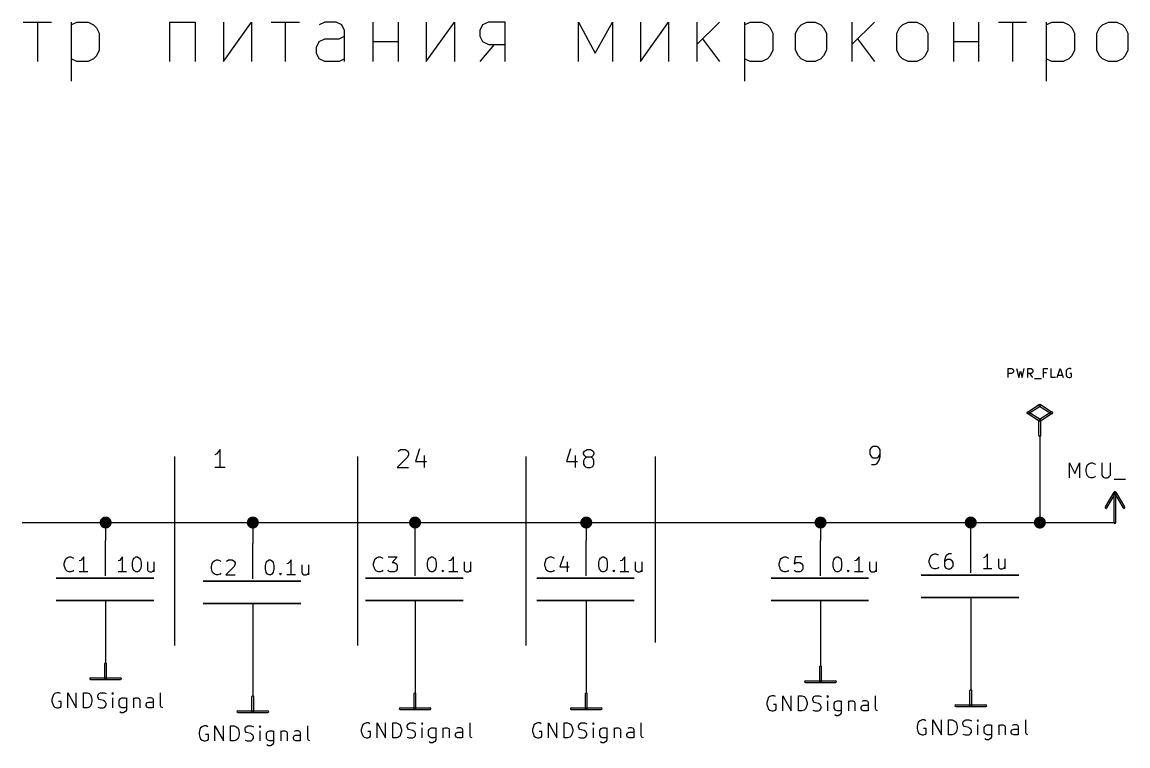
# Model space of a CAD drawing. Extents: x 10 to 584, y -410 to -10.
# Drawn here: x 93 to 186.5, y -188.8 to -127.6 of the extents above; entities that cross this region are included whole.
import ezdxf

# ---------------------------------------------------------------- set-up
doc = ezdxf.new("R2010")
doc.units = 0
doc.header["$MEASUREMENT"] = 0
doc.layers.add('BLACK', color=7, linetype='CONTINUOUS')

msp = doc.modelspace()

# ---------------------------------------------------------------- linework, layer by layer
at = {"layer": 'Black'}
for p, q in [((93.1164, -127.584), (95.504, -127.584)), ((94.3102, -127.584), (94.3102, -130.912)), ((97.155, -127.584), (97.155, -132.588)), ((97.155, -127.813), (97.6376, -127.584)), ((97.6376, -127.584), (98.6028, -127.584)), ((98.6028, -127.584), (99.06, -127.813)), ((99.06, -127.813), (99.314, -128.067)), ((99.314, -128.067), (99.5426, -128.524)), ((105.512, -130.912), (105.512, -127.584)), ((105.512, -127.584), (107.645, -127.584)), ((107.645, -127.584), (107.645, -130.912)), ((110.033, -127.584), (110.033, -130.912)), ((110.033, -130.912), (112.42, -127.584)), ((112.42, -127.584), (112.42, -130.912)), ((114.071, -127.584), (116.459, -127.584)), ((115.265, -127.584), (115.265, -130.912)), ((118.618, -127.584), (118.135, -127.813)), ((119.558, -127.584), (118.618, -127.584)), ((120.04, -127.813), (119.558, -127.584)), ((120.269, -128.295), (120.04, -127.813)), ((122.657, -127.584), (122.657, -130.912)), ((124.816, -127.584), (124.816, -130.912)), ((127.178, -127.584), (127.178, -130.912)), ((127.178, -130.912), (129.565, -127.584)), ((129.565, -127.584), (129.565, -130.912)), ((131.953, -127.813), (131.724, -128.295)), ((132.436, -127.584), (131.953, -127.813)), ((133.858, -127.584), (132.436, -127.584)), ((133.858, -130.912), (133.858, -127.584)), ((140.056, -130.912), (140.056, -127.584)), ((140.056, -127.584), (141.478, -130.2)), ((141.478, -130.2), (142.926, -127.584)), ((142.926, -127.584), (142.926, -130.912)), ((145.288, -127.584), (145.288, -130.912)), ((145.288, -130.912), (147.676, -127.584)), ((147.676, -127.584), (147.676, -130.912)), ((150.063, -127.584), (150.063, -130.912)), ((151.968, -127.584), (150.063, -129.489)), ((154.102, -127.584), (154.102, -132.588)), ((154.102, -127.813), (154.584, -127.584)), ((154.584, -127.584), (155.55, -127.584)), ((155.55, -127.584), (156.032, -127.813)), ((156.032, -127.813), (156.261, -128.067)), ((156.261, -128.067), (156.489, -128.524)), ((158.394, -128.524), (158.648, -128.067)), ((158.648, -128.067), (158.877, -127.813)), ((158.877, -127.813), (159.36, -127.584)), ((159.36, -127.584), (160.071, -127.584)), ((160.071, -127.584), (160.553, -127.813)), ((160.553, -127.813), (160.782, -128.067)), ((160.782, -128.067), (161.036, -128.524)), ((163.17, -127.584), (163.17, -130.912)), ((165.075, -127.584), (163.17, -129.489)), ((166.98, -128.524), (167.208, -128.067)), ((167.208, -128.067), (167.462, -127.813)), ((167.462, -127.813), (167.945, -127.584)), ((167.945, -127.584), (168.656, -127.584)), ((168.656, -127.584), (169.113, -127.813)), ((169.113, -127.813), (169.367, -128.067)), ((169.367, -128.067), (169.596, -128.524)), ((171.755, -127.584), (171.755, -130.912)), ((173.888, -127.584), (173.888, -130.912)), ((175.565, -127.584), (177.952, -127.584)), ((176.759, -127.584), (176.759, -130.912)), ((179.603, -127.584), (179.603, -132.588)), ((179.603, -127.813), (180.086, -127.584)), ((180.086, -127.584), (181.051, -127.584)), ((181.051, -127.584), (181.508, -127.813)), ((181.508, -127.813), (181.762, -128.067)), ((181.762, -128.067), (181.991, -128.524)), ((183.896, -128.524), (184.125, -128.067)), ((184.125, -128.067), (184.379, -127.813)), ((184.379, -127.813), (184.861, -127.584)), ((184.861, -127.584), (185.572, -127.584)), ((185.572, -127.584), (186.055, -127.813)), ((186.055, -127.813), (186.284, -128.067)), ((186.284, -128.067), (186.512, -128.524)), ((99.5426, -128.524), (99.5426, -129.972)), ((118.135, -129.235), (118.618, -129.007)), ((118.618, -129.007), (119.812, -129.007)), ((119.812, -129.007), (120.269, -128.778)), ((120.269, -130.912), (120.269, -128.295)), ((131.724, -128.295), (131.724, -128.778)), ((131.724, -128.778), (131.953, -129.235)), ((150.546, -129.007), (151.968, -130.912)), ((156.489, -128.524), (156.489, -129.972)), ((158.394, -129.972), (158.394, -128.524)), ((161.036, -128.524), (161.036, -129.972)), ((163.652, -129.007), (165.075, -130.912)), ((166.98, -129.972), (166.98, -128.524)), ((169.596, -128.524), (169.596, -129.972)), ((181.991, -128.524), (181.991, -129.972)), ((183.896, -129.972), (183.896, -128.524)), ((186.512, -128.524), (186.512, -129.972)), ((117.907, -129.718), (118.135, -129.235)), ((117.907, -130.2), (117.907, -129.718)), ((122.657, -129.235), (124.816, -129.235)), ((132.918, -129.489), (131.724, -130.912)), ((131.953, -129.235), (132.436, -129.489)), ((132.436, -129.489), (133.858, -129.489)), ((171.755, -129.235), (173.888, -129.235)), ((97.6376, -130.912), (97.155, -130.683)), ((99.06, -130.683), (98.6028, -130.912)), ((99.314, -130.429), (99.06, -130.683)), ((99.5426, -129.972), (99.314, -130.429)), ((118.135, -130.683), (117.907, -130.2)), ((118.618, -130.912), (118.135, -130.683)), ((120.269, -130.683), (119.812, -130.912)), ((154.584, -130.912), (154.102, -130.683)), ((156.032, -130.683), (155.55, -130.912)), ((156.261, -130.429), (156.032, -130.683)), ((156.489, -129.972), (156.261, -130.429)), ((158.648, -130.429), (158.394, -129.972)), ((158.877, -130.683), (158.648, -130.429)), ((159.36, -130.912), (158.877, -130.683)), ((160.553, -130.683), (160.071, -130.912)), ((160.782, -130.429), (160.553, -130.683)), ((161.036, -129.972), (160.782, -130.429)), ((167.208, -130.429), (166.98, -129.972)), ((167.462, -130.683), (167.208, -130.429)), ((167.945, -130.912), (167.462, -130.683)), ((169.113, -130.683), (168.656, -130.912)), ((169.367, -130.429), (169.113, -130.683)), ((169.596, -129.972), (169.367, -130.429)), ((180.086, -130.912), (179.603, -130.683)), ((181.508, -130.683), (181.051, -130.912)), ((181.762, -130.429), (181.508, -130.683)), ((181.991, -129.972), (181.762, -130.429)), ((184.125, -130.429), (183.896, -129.972)), ((184.379, -130.683), (184.125, -130.429)), ((184.861, -130.912), (184.379, -130.683)), ((186.055, -130.683), (185.572, -130.912)), ((186.284, -130.429), (186.055, -130.683)), ((186.512, -129.972), (186.284, -130.429)), ((98.6028, -130.912), (97.6376, -130.912)), ((119.812, -130.912), (118.618, -130.912)), ((155.55, -130.912), (154.584, -130.912)), ((160.071, -130.912), (159.36, -130.912)), ((168.656, -130.912), (167.945, -130.912)), ((181.051, -130.912), (180.086, -130.912)), ((185.572, -130.912), (184.861, -130.912)), ((176.403, -157.658), (176.403, -156.896)), ((176.403, -156.896), (176.708, -156.896)), ((176.708, -156.896), (176.784, -156.947)), ((176.784, -156.947), (176.809, -156.972)), ((176.809, -156.972), (176.835, -157.048)), ((176.835, -157.048), (176.835, -157.15)), ((177.089, -156.896), (177.292, -157.658)), ((177.571, -157.658), (177.749, -156.896)), ((178.054, -157.658), (178.054, -156.896)), ((178.054, -156.896), (178.333, -156.896)), ((178.333, -156.896), (178.41, -156.947)), ((178.41, -156.947), (178.435, -156.972)), ((178.435, -156.972), (178.486, -157.048)), ((178.486, -157.048), (178.486, -157.15)), ((179.375, -157.658), (179.375, -156.896)), ((179.375, -156.896), (179.756, -156.896)), ((180.035, -157.658), (180.035, -156.896)), ((180.543, -157.658), (180.797, -156.896)), ((180.797, -156.896), (181.051, -157.658)), ((181.305, -157.074), (181.28, -157.226)), ((181.356, -156.997), (181.305, -157.074)), ((181.407, -156.947), (181.356, -156.997)), ((181.534, -156.896), (181.407, -156.947)), ((181.635, -156.896), (181.534, -156.896)), ((181.712, -156.947), (181.635, -156.896)), ((176.708, -157.302), (176.403, -157.302)), ((176.784, -157.251), (176.708, -157.302)), ((176.809, -157.226), (176.784, -157.251)), ((176.835, -157.15), (176.809, -157.226)), ((177.292, -157.658), (177.419, -157.124)), ((177.419, -157.124), (177.571, -157.658)), ((178.333, -157.302), (178.054, -157.302)), ((178.486, -157.658), (178.232, -157.302)), ((178.41, -157.251), (178.333, -157.302)), ((178.435, -157.226), (178.41, -157.251)), ((178.486, -157.15), (178.435, -157.226)), ((178.613, -157.734), (179.197, -157.734)), ((179.629, -157.251), (179.375, -157.251)), ((180.391, -157.658), (180.035, -157.658)), ((180.619, -157.455), (180.975, -157.455)), ((181.28, -157.226), (181.28, -157.328)), ((181.28, -157.328), (181.305, -157.48)), ((181.305, -157.48), (181.356, -157.556)), ((181.356, -157.556), (181.407, -157.632)), ((181.407, -157.632), (181.534, -157.658)), ((181.534, -157.658), (181.61, -157.658)), ((181.737, -157.328), (181.61, -157.328)), ((181.61, -157.658), (181.712, -157.632)), ((181.712, -157.632), (181.737, -157.582)), ((181.737, -157.582), (181.737, -157.328)), ((178.029, -160.579), (179.019, -159.944)), ((179.019, -161.341), (178.029, -160.706)), ((178.105, -160.706), (179.095, -160.071)), ((179.095, -161.214), (178.105, -160.579)), ((179.045, -160.071), (180.035, -160.706)), ((180.035, -160.579), (179.045, -161.214)), ((179.121, -159.944), (180.111, -160.579)), ((180.111, -160.706), (179.121, -161.341)), ((178.994, -162.56), (178.994, -161.29)), ((179.146, -162.56), (179.146, -161.29)), ((179.07, -162.56), (179.07, -169.926)), ((164.846, -163.576), (164.77, -163.627)), ((164.973, -163.5), (164.846, -163.576)), ((165.278, -163.5), (164.973, -163.5)), ((165.43, -163.576), (165.278, -163.5)), ((165.481, -163.627), (165.43, -163.576)), ((105.918, -180.34), (105.918, -164.338)), ((109.474, -164.109), (109.322, -164.186)), ((109.601, -163.957), (109.474, -164.109)), ((109.753, -163.754), (109.601, -163.957)), ((109.753, -165.278), (109.753, -163.754)), ((121.412, -180.34), (121.412, -164.338)), ((125.603, -164.389), (124.739, -165.278)), ((124.816, -163.881), (124.892, -163.83)), ((124.892, -163.83), (125.044, -163.754)), ((125.044, -163.754), (125.4, -163.754)), ((125.4, -163.754), (125.552, -163.83)), ((125.552, -163.83), (125.603, -163.881)), ((125.603, -163.881), (125.679, -164.033)), ((125.679, -164.186), (125.603, -164.389)), ((125.679, -164.033), (125.679, -164.186)), ((126.619, -163.678), (126.263, -164.77)), ((127, -164.262), (127, -165.278)), ((135.636, -180.34), (135.636, -164.338)), ((139.395, -163.678), (139.04, -164.77)), ((139.776, -164.262), (139.776, -165.278)), ((140.487, -164.033), (140.564, -163.881)), ((140.487, -164.109), (140.487, -164.033)), ((140.564, -164.262), (140.487, -164.109)), ((140.564, -164.541), (140.487, -164.694)), ((140.564, -163.881), (140.64, -163.83)), ((140.64, -164.338), (140.564, -164.262)), ((140.64, -164.465), (140.564, -164.541)), ((140.64, -163.83), (140.792, -163.754)), ((140.792, -164.389), (140.64, -164.338)), ((140.792, -164.389), (140.64, -164.465)), ((140.792, -163.754), (141.072, -163.754)), ((141.072, -164.389), (140.792, -164.389)), ((141.072, -163.754), (141.224, -163.83)), ((141.224, -164.338), (141.072, -164.389)), ((141.224, -164.465), (141.072, -164.389)), ((141.224, -163.83), (141.3, -163.881)), ((141.3, -164.262), (141.224, -164.338)), ((141.3, -164.541), (141.224, -164.465)), ((141.3, -163.881), (141.351, -164.033)), ((141.351, -164.109), (141.3, -164.262)), ((141.351, -164.694), (141.3, -164.541)), ((141.351, -164.033), (141.351, -164.109)), ((146.558, -180.086), (146.558, -164.338)), ((164.77, -163.627), (164.694, -163.779)), ((164.694, -163.779), (164.694, -164.135)), ((164.694, -164.135), (164.77, -164.287)), ((164.77, -164.287), (164.846, -164.363)), ((164.846, -164.363), (164.973, -164.44)), ((164.973, -164.44), (165.278, -164.44)), ((165.278, -164.44), (165.43, -164.363)), ((165.43, -164.363), (165.481, -164.287)), ((165.557, -163.779), (165.481, -163.627)), ((165.481, -164.287), (165.557, -164.135)), ((165.481, -164.643), (165.557, -164.363)), ((165.557, -164.363), (165.557, -163.779)), ((110.185, -165.278), (109.322, -165.278)), ((124.739, -165.278), (125.679, -165.278)), ((126.263, -164.77), (127.203, -164.77)), ((139.04, -164.77), (139.979, -164.77)), ((140.487, -164.694), (140.487, -164.973)), ((140.487, -164.973), (140.564, -165.125)), ((140.564, -165.125), (140.64, -165.202)), ((140.64, -165.202), (140.792, -165.278)), ((140.792, -165.278), (141.072, -165.278)), ((141.072, -165.278), (141.224, -165.202)), ((141.224, -165.202), (141.3, -165.125)), ((141.3, -165.125), (141.351, -164.973)), ((141.351, -164.973), (141.351, -164.694)), ((164.846, -165.024), (165.125, -165.024)), ((165.125, -165.024), (165.278, -164.948)), ((165.278, -164.948), (165.354, -164.871)), ((165.354, -164.871), (165.481, -164.643)), ((181.585, -166.141), (181.585, -164.871)), ((181.585, -164.871), (182.016, -165.786)), ((182.016, -165.786), (182.423, -164.871)), ((182.423, -164.871), (182.423, -166.141)), ((182.982, -165.43), (183.032, -165.176)), ((182.982, -165.608), (182.982, -165.43)), ((183.032, -165.176), (183.109, -165.049)), ((183.109, -165.049), (183.21, -164.948)), ((183.21, -164.948), (183.388, -164.871)), ((183.388, -164.871), (183.515, -164.871)), ((183.515, -164.871), (183.693, -164.948)), ((183.693, -164.948), (183.769, -164.998)), ((184.302, -164.871), (184.302, -165.913)), ((185.039, -165.913), (185.039, -164.871)), ((183.032, -165.837), (182.982, -165.608)), ((183.109, -165.964), (183.032, -165.837)), ((183.21, -166.091), (183.109, -165.964)), ((183.388, -166.141), (183.21, -166.091)), ((183.515, -166.141), (183.388, -166.141)), ((183.693, -166.091), (183.515, -166.141)), ((183.769, -166.014), (183.693, -166.091)), ((184.302, -165.913), (184.379, -166.014)), ((184.379, -166.014), (184.429, -166.091)), ((184.429, -166.091), (184.556, -166.141)), ((184.556, -166.141), (184.785, -166.141)), ((184.785, -166.141), (184.912, -166.091)), ((184.912, -166.091), (184.963, -166.014)), ((184.963, -166.014), (185.039, -165.913)), ((185.344, -166.268), (186.309, -166.268)), ((184.607, -168.605), (185.344, -167.361)), ((184.734, -168.681), (185.471, -167.437)), ((185.344, -169.926), (185.344, -167.386)), ((185.369, -167.437), (186.106, -168.681)), ((185.496, -167.361), (186.233, -168.605)), ((185.496, -169.926), (185.496, -167.386)), ((93.0148, -169.926), (94.488, -169.926)), ((94.488, -169.926), (185.42, -169.926)), ((100.076, -169.926), (100.076, -171.45)), ((112.522, -169.926), (112.522, -171.704)), ((126.238, -171.45), (126.238, -169.926)), ((140.716, -169.926), (140.716, -171.45)), ((160.528, -169.926), (160.528, -171.45)), ((173.228, -171.196), (173.228, -169.926)), ((100.076, -174.447), (100.076, -171.45)), ((112.522, -174.701), (112.522, -171.704)), ((126.238, -174.447), (126.238, -171.45)), ((140.716, -174.447), (140.716, -171.45)), ((160.528, -174.447), (160.528, -171.45)), ((173.228, -174.193), (173.228, -171.196)), ((96.6978, -172.999), (96.8248, -172.898)), ((96.8248, -172.898), (97.0026, -172.822)), ((97.0026, -172.822), (97.1296, -172.822)), ((97.1296, -172.822), (97.3074, -172.898)), ((97.3074, -172.898), (97.3582, -172.949)), ((98.2218, -172.822), (98.0948, -172.999)), ((98.2218, -174.092), (98.2218, -172.822)), ((101.498, -172.822), (101.371, -172.999)), ((101.498, -174.092), (101.498, -172.822)), ((102.413, -173.076), (102.464, -172.949)), ((102.464, -172.949), (102.54, -172.898)), ((102.54, -172.898), (102.641, -172.822)), ((102.641, -172.822), (102.768, -172.822)), ((102.768, -172.822), (102.895, -172.898)), ((102.895, -172.898), (102.946, -172.949)), ((102.946, -172.949), (103.022, -173.076)), ((122.86, -172.999), (122.987, -172.898)), ((122.987, -172.898), (123.165, -172.822)), ((123.165, -172.822), (123.292, -172.822)), ((123.292, -172.822), (123.469, -172.898)), ((123.469, -172.898), (123.52, -172.949)), ((123.952, -172.822), (124.739, -172.822)), ((124.739, -172.822), (124.308, -173.304)), ((127.356, -173.076), (127.432, -172.949)), ((127.432, -172.949), (127.483, -172.898)), ((127.483, -172.898), (127.61, -172.822)), ((127.61, -172.822), (127.737, -172.822)), ((127.737, -172.822), (127.838, -172.898)), ((127.838, -172.898), (127.914, -172.949)), ((127.914, -172.949), (127.965, -173.076)), ((129.489, -172.822), (129.362, -172.999)), ((129.489, -174.092), (129.489, -172.822)), ((137.338, -172.999), (137.465, -172.898)), ((137.465, -172.898), (137.643, -172.822)), ((137.643, -172.822), (137.77, -172.822)), ((137.77, -172.822), (137.947, -172.898)), ((137.947, -172.898), (137.998, -172.949)), ((138.786, -172.771), (138.481, -173.66)), ((141.834, -173.076), (141.91, -172.949)), ((141.91, -172.949), (141.961, -172.898)), ((141.961, -172.898), (142.088, -172.822)), ((142.088, -172.822), (142.215, -172.822)), ((142.215, -172.822), (142.316, -172.898)), ((142.316, -172.898), (142.392, -172.949)), ((142.392, -172.949), (142.443, -173.076)), ((143.967, -172.822), (143.84, -172.999)), ((143.967, -174.092), (143.967, -172.822)), ((157.15, -172.999), (157.277, -172.898)), ((157.277, -172.898), (157.455, -172.822)), ((157.455, -172.822), (157.582, -172.822)), ((157.582, -172.822), (157.759, -172.898)), ((157.759, -172.898), (157.81, -172.949)), ((158.369, -172.822), (158.293, -173.431)), ((158.953, -172.822), (158.369, -172.822)), ((161.646, -173.076), (161.722, -172.949)), ((161.722, -172.949), (161.773, -172.898)), ((161.773, -172.898), (161.9, -172.822)), ((161.9, -172.822), (162.027, -172.822)), ((162.027, -172.822), (162.128, -172.898)), ((162.128, -172.898), (162.204, -172.949)), ((162.204, -172.949), (162.255, -173.076)), ((163.779, -172.822), (163.652, -172.999)), ((163.779, -174.092), (163.779, -172.822)), ((169.723, -173.126), (169.799, -172.872)), ((169.799, -172.872), (169.85, -172.745)), ((169.85, -172.745), (169.977, -172.644)), ((169.977, -172.644), (170.155, -172.568)), ((170.155, -172.568), (170.282, -172.568)), ((170.282, -172.568), (170.459, -172.644)), ((170.459, -172.644), (170.51, -172.695)), ((171.069, -172.872), (170.993, -173.126)), ((171.171, -172.695), (171.069, -172.872)), ((171.247, -172.644), (171.171, -172.695)), ((171.374, -172.568), (171.247, -172.644)), ((171.602, -172.568), (171.374, -172.568)), ((174.396, -172.872), (174.295, -172.923)), ((174.523, -172.745), (174.396, -172.872)), ((174.65, -172.568), (174.523, -172.745)), ((174.65, -173.838), (174.65, -172.568)), ((96.5708, -173.38), (96.647, -173.126)), ((96.5708, -173.558), (96.5708, -173.38)), ((96.647, -173.787), (96.5708, -173.558)), ((96.647, -173.126), (96.6978, -172.999)), ((96.6978, -173.914), (96.647, -173.787)), ((97.9678, -173.126), (97.8408, -173.177)), ((98.0948, -172.999), (97.9678, -173.126)), ((101.27, -173.126), (101.143, -173.177)), ((101.371, -172.999), (101.27, -173.126)), ((102.337, -173.304), (102.413, -173.076)), ((102.337, -173.609), (102.337, -173.304)), ((102.413, -173.863), (102.337, -173.609)), ((102.464, -173.965), (102.413, -173.863)), ((103.022, -173.863), (102.946, -173.965)), ((103.022, -173.076), (103.073, -173.304)), ((103.073, -173.609), (103.022, -173.863)), ((103.073, -173.304), (103.073, -173.609)), ((103.607, -173.253), (103.607, -173.914)), ((104.165, -173.253), (104.165, -174.092)), ((109.017, -173.634), (109.093, -173.38)), ((109.017, -173.812), (109.017, -173.634)), ((109.093, -174.041), (109.017, -173.812)), ((109.093, -173.38), (109.144, -173.253)), ((109.144, -173.253), (109.271, -173.152)), ((109.271, -173.152), (109.449, -173.076)), ((109.449, -173.076), (109.576, -173.076)), ((109.576, -173.076), (109.753, -173.152)), ((109.753, -173.152), (109.804, -173.203)), ((110.947, -173.634), (110.236, -174.346)), ((110.287, -173.203), (110.363, -173.152)), ((110.363, -173.152), (110.465, -173.076)), ((110.465, -173.076), (110.769, -173.076)), ((110.769, -173.076), (110.896, -173.152)), ((110.896, -173.152), (110.947, -173.203)), ((110.947, -173.203), (111.023, -173.33)), ((111.023, -173.431), (110.947, -173.634)), ((111.023, -173.33), (111.023, -173.431)), ((113.589, -173.558), (113.64, -173.33)), ((113.589, -173.863), (113.589, -173.558)), ((113.64, -174.117), (113.589, -173.863)), ((113.64, -173.33), (113.716, -173.203)), ((113.716, -173.203), (113.767, -173.152)), ((113.767, -173.152), (113.894, -173.076)), ((113.894, -173.076), (114.021, -173.076)), ((114.021, -173.076), (114.122, -173.152)), ((114.122, -173.152), (114.198, -173.203)), ((114.198, -173.203), (114.249, -173.33)), ((114.249, -173.33), (114.3, -173.558)), ((114.3, -173.863), (114.249, -174.117)), ((114.3, -173.558), (114.3, -173.863)), ((115.519, -173.38), (115.392, -173.431)), ((115.646, -173.253), (115.519, -173.38)), ((115.773, -173.076), (115.646, -173.253)), ((115.773, -174.346), (115.773, -173.076)), ((116.662, -173.507), (116.662, -174.168)), ((117.221, -173.507), (117.221, -174.346)), ((122.733, -173.38), (122.809, -173.126)), ((122.733, -173.558), (122.733, -173.38)), ((122.809, -173.787), (122.733, -173.558)), ((122.809, -173.126), (122.86, -172.999)), ((122.86, -173.914), (122.809, -173.787)), ((124.308, -173.304), (124.485, -173.304)), ((124.485, -173.304), (124.612, -173.38)), ((124.612, -173.38), (124.663, -173.431)), ((124.663, -173.431), (124.739, -173.558)), ((124.739, -173.863), (124.663, -173.965)), ((124.739, -173.558), (124.739, -173.863)), ((127.305, -173.304), (127.356, -173.076)), ((127.305, -173.609), (127.305, -173.304)), ((127.356, -173.863), (127.305, -173.609)), ((127.432, -173.965), (127.356, -173.863)), ((127.965, -173.863), (127.914, -173.965)), ((127.965, -173.076), (128.016, -173.304)), ((128.016, -173.609), (127.965, -173.863)), ((128.016, -173.304), (128.016, -173.609)), ((129.235, -173.126), (129.108, -173.177)), ((129.362, -172.999), (129.235, -173.126)), ((130.378, -173.253), (130.378, -173.914)), ((130.937, -173.253), (130.937, -174.092)), ((137.211, -173.38), (137.287, -173.126)), ((137.211, -173.558), (137.211, -173.38)), ((137.287, -173.787), (137.211, -173.558)), ((137.287, -173.126), (137.338, -172.999)), ((137.338, -173.914), (137.287, -173.787)), ((138.481, -173.66), (139.268, -173.66)), ((139.09, -173.253), (139.09, -174.092)), ((141.783, -173.304), (141.834, -173.076)), ((141.783, -173.609), (141.783, -173.304)), ((141.834, -173.863), (141.783, -173.609)), ((141.91, -173.965), (141.834, -173.863)), ((142.443, -173.863), (142.392, -173.965)), ((142.443, -173.076), (142.494, -173.304)), ((142.494, -173.609), (142.443, -173.863)), ((142.494, -173.304), (142.494, -173.609)), ((143.713, -173.126), (143.586, -173.177)), ((143.84, -172.999), (143.713, -173.126)), ((144.856, -173.253), (144.856, -173.914)), ((145.415, -173.253), (145.415, -174.092)), ((157.023, -173.38), (157.099, -173.126)), ((157.023, -173.558), (157.023, -173.38)), ((157.099, -173.787), (157.023, -173.558)), ((157.099, -173.126), (157.15, -172.999)), ((157.15, -173.914), (157.099, -173.787)), ((158.293, -173.431), (158.369, -173.38)), ((158.369, -173.38), (158.471, -173.304)), ((158.471, -173.304), (158.775, -173.304)), ((158.775, -173.304), (158.902, -173.38)), ((158.902, -173.38), (158.953, -173.431)), ((158.953, -173.431), (159.029, -173.558)), ((159.029, -173.863), (158.953, -173.965)), ((159.029, -173.558), (159.029, -173.863)), ((161.595, -173.304), (161.646, -173.076)), ((161.595, -173.609), (161.595, -173.304)), ((161.646, -173.863), (161.595, -173.609)), ((161.722, -173.965), (161.646, -173.863)), ((162.255, -173.863), (162.204, -173.965)), ((162.255, -173.076), (162.306, -173.304)), ((162.306, -173.609), (162.255, -173.863)), ((162.306, -173.304), (162.306, -173.609)), ((163.525, -173.126), (163.398, -173.177)), ((163.652, -172.999), (163.525, -173.126)), ((164.668, -173.253), (164.668, -173.914)), ((165.227, -173.253), (165.227, -174.092)), ((169.723, -173.304), (169.723, -173.126)), ((169.799, -173.533), (169.723, -173.304)), ((169.85, -173.66), (169.799, -173.533)), ((169.977, -173.787), (169.85, -173.66)), ((170.155, -173.838), (169.977, -173.787)), ((170.282, -173.838), (170.155, -173.838)), ((170.459, -173.787), (170.282, -173.838)), ((170.51, -173.711), (170.459, -173.787)), ((170.993, -173.126), (170.993, -173.609)), ((171.069, -173.177), (170.993, -173.304)), ((170.993, -173.609), (171.069, -173.711)), ((171.12, -173.126), (171.069, -173.177)), ((171.069, -173.711), (171.12, -173.787)), ((171.247, -173.05), (171.12, -173.126)), ((171.12, -173.787), (171.247, -173.838)), ((171.475, -173.05), (171.247, -173.05)), ((171.247, -173.838), (171.475, -173.838)), ((171.602, -173.126), (171.475, -173.05)), ((171.475, -173.838), (171.602, -173.787)), ((171.653, -173.177), (171.602, -173.126)), ((171.602, -173.787), (171.653, -173.711)), ((171.729, -173.304), (171.653, -173.177)), ((171.653, -173.711), (171.729, -173.609)), ((171.729, -173.609), (171.729, -173.304)), ((175.006, -173.838), (174.295, -173.838)), ((175.565, -172.999), (175.565, -173.66)), ((175.565, -173.66), (175.616, -173.787)), ((175.616, -173.787), (175.743, -173.838)), ((175.743, -173.838), (175.92, -173.838)), ((175.92, -173.838), (176.047, -173.787)), ((176.047, -173.787), (176.098, -173.711)), ((176.098, -172.999), (176.098, -173.838)), ((104.14, -174.625), (95.885, -174.625)), ((95.885, -174.625), (104.14, -174.625)), ((96.8248, -174.041), (96.6978, -173.914)), ((97.0026, -174.092), (96.8248, -174.041)), ((97.1296, -174.092), (97.0026, -174.092)), ((97.3074, -174.041), (97.1296, -174.092)), ((97.3582, -173.965), (97.3074, -174.041)), ((98.5774, -174.092), (97.8408, -174.092)), ((101.854, -174.092), (101.143, -174.092)), ((102.54, -174.041), (102.464, -173.965)), ((102.641, -174.092), (102.54, -174.041)), ((102.768, -174.092), (102.641, -174.092)), ((102.895, -174.041), (102.768, -174.092)), ((102.946, -173.965), (102.895, -174.041)), ((103.607, -173.914), (103.683, -174.041)), ((103.683, -174.041), (103.81, -174.092)), ((103.81, -174.092), (103.988, -174.092)), ((103.988, -174.092), (104.089, -174.041)), ((104.089, -174.041), (104.165, -173.965)), ((109.144, -174.168), (109.093, -174.041)), ((109.271, -174.295), (109.144, -174.168)), ((109.449, -174.346), (109.271, -174.295)), ((109.576, -174.346), (109.449, -174.346)), ((109.753, -174.295), (109.576, -174.346)), ((109.804, -174.219), (109.753, -174.295)), ((110.236, -174.346), (111.023, -174.346)), ((113.716, -174.219), (113.64, -174.117)), ((113.767, -174.295), (113.716, -174.219)), ((113.894, -174.346), (113.767, -174.295)), ((114.021, -174.346), (113.894, -174.346)), ((114.122, -174.295), (114.021, -174.346)), ((114.198, -174.219), (114.122, -174.295)), ((114.249, -174.117), (114.198, -174.219)), ((114.808, -174.295), (114.859, -174.219)), ((114.859, -174.346), (114.808, -174.295)), ((114.859, -174.219), (114.91, -174.295)), ((114.859, -174.219), (114.859, -174.346)), ((114.91, -174.295), (114.859, -174.346)), ((116.129, -174.346), (115.392, -174.346)), ((116.662, -174.168), (116.738, -174.295)), ((116.738, -174.295), (116.84, -174.346)), ((116.84, -174.346), (117.043, -174.346)), ((117.043, -174.346), (117.145, -174.295)), ((117.145, -174.295), (117.221, -174.219)), ((130.302, -174.625), (122.047, -174.625)), ((122.047, -174.625), (130.302, -174.625)), ((122.987, -174.041), (122.86, -173.914)), ((123.165, -174.092), (122.987, -174.041)), ((123.292, -174.092), (123.165, -174.092)), ((123.469, -174.041), (123.292, -174.092)), ((123.52, -173.965), (123.469, -174.041)), ((124.003, -174.041), (123.952, -173.965)), ((124.13, -174.092), (124.003, -174.041)), ((124.485, -174.092), (124.13, -174.092)), ((124.612, -174.041), (124.485, -174.092)), ((124.663, -173.965), (124.612, -174.041)), ((127.483, -174.041), (127.432, -173.965)), ((127.61, -174.092), (127.483, -174.041)), ((127.737, -174.092), (127.61, -174.092)), ((127.838, -174.041), (127.737, -174.092)), ((127.914, -173.965), (127.838, -174.041)), ((128.524, -174.041), (128.575, -173.965)), ((128.575, -174.092), (128.524, -174.041)), ((128.575, -173.965), (128.626, -174.041)), ((128.575, -173.965), (128.575, -174.092)), ((128.626, -174.041), (128.575, -174.092)), ((129.845, -174.092), (129.108, -174.092)), ((130.378, -173.914), (130.454, -174.041)), ((130.454, -174.041), (130.556, -174.092)), ((130.556, -174.092), (130.759, -174.092)), ((130.759, -174.092), (130.861, -174.041)), ((130.861, -174.041), (130.937, -173.965)), ((144.78, -174.625), (136.525, -174.625)), ((136.525, -174.625), (144.78, -174.625)), ((137.465, -174.041), (137.338, -173.914)), ((137.643, -174.092), (137.465, -174.041)), ((137.77, -174.092), (137.643, -174.092)), ((137.947, -174.041), (137.77, -174.092)), ((137.998, -173.965), (137.947, -174.041)), ((141.961, -174.041), (141.91, -173.965)), ((142.088, -174.092), (141.961, -174.041)), ((142.215, -174.092), (142.088, -174.092)), ((142.316, -174.041), (142.215, -174.092)), ((142.392, -173.965), (142.316, -174.041)), ((143.002, -174.041), (143.053, -173.965)), ((143.053, -174.092), (143.002, -174.041)), ((143.053, -173.965), (143.104, -174.041)), ((143.053, -173.965), (143.053, -174.092)), ((143.104, -174.041), (143.053, -174.092)), ((144.323, -174.092), (143.586, -174.092)), ((144.856, -173.914), (144.932, -174.041)), ((144.932, -174.041), (145.034, -174.092)), ((145.034, -174.092), (145.237, -174.092)), ((145.237, -174.092), (145.339, -174.041)), ((145.339, -174.041), (145.415, -173.965)), ((164.592, -174.625), (156.337, -174.625)), ((156.337, -174.625), (164.592, -174.625)), ((157.277, -174.041), (157.15, -173.914)), ((157.455, -174.092), (157.277, -174.041)), ((157.582, -174.092), (157.455, -174.092)), ((157.759, -174.041), (157.582, -174.092)), ((157.81, -173.965), (157.759, -174.041)), ((158.369, -174.041), (158.293, -173.965)), ((158.471, -174.092), (158.369, -174.041)), ((158.775, -174.092), (158.471, -174.092)), ((158.902, -174.041), (158.775, -174.092)), ((158.953, -173.965), (158.902, -174.041)), ((161.773, -174.041), (161.722, -173.965)), ((161.9, -174.092), (161.773, -174.041)), ((162.027, -174.092), (161.9, -174.092)), ((162.128, -174.041), (162.027, -174.092)), ((162.204, -173.965), (162.128, -174.041)), ((162.814, -174.041), (162.865, -173.965)), ((162.865, -174.092), (162.814, -174.041)), ((162.865, -173.965), (162.916, -174.041)), ((162.865, -173.965), (162.865, -174.092)), ((162.916, -174.041), (162.865, -174.092)), ((164.135, -174.092), (163.398, -174.092)), ((164.668, -173.914), (164.744, -174.041)), ((164.744, -174.041), (164.846, -174.092)), ((164.846, -174.092), (165.049, -174.092)), ((165.049, -174.092), (165.151, -174.041)), ((165.151, -174.041), (165.227, -173.965)), ((177.292, -174.371), (169.037, -174.371)), ((169.037, -174.371), (177.292, -174.371)), ((116.586, -174.879), (108.331, -174.879)), ((108.331, -174.879), (116.586, -174.879)), ((95.885, -176.53), (104.14, -176.53)), ((104.14, -176.53), (95.885, -176.53)), ((100.076, -176.581), (100.076, -179.578)), ((122.047, -176.53), (130.302, -176.53)), ((130.302, -176.53), (122.047, -176.53)), ((126.238, -176.581), (126.238, -179.578)), ((136.525, -176.53), (144.78, -176.53)), ((144.78, -176.53), (136.525, -176.53)), ((140.716, -176.581), (140.716, -179.578)), ((156.337, -176.53), (164.592, -176.53)), ((164.592, -176.53), (156.337, -176.53)), ((160.528, -176.581), (160.528, -179.578)), ((169.037, -176.276), (177.292, -176.276)), ((177.292, -176.276), (169.037, -176.276)), ((173.228, -176.327), (173.228, -179.324)), ((108.331, -176.784), (116.586, -176.784)), ((116.586, -176.784), (108.331, -176.784)), ((112.522, -176.835), (112.522, -179.832)), ((173.228, -179.324), (173.228, -184.15)), ((100.076, -179.578), (100.076, -181.864)), ((112.522, -179.832), (112.522, -184.658)), ((126.238, -179.578), (126.238, -184.404)), ((140.716, -179.578), (140.716, -184.404)), ((160.528, -179.578), (160.528, -182.118)), ((99.9998, -183.134), (99.9998, -181.864)), ((100.152, -183.134), (100.152, -181.864)), ((160.452, -183.388), (160.452, -182.118)), ((160.604, -183.388), (160.604, -182.118)), ((98.806, -183.058), (101.346, -183.058)), ((98.806, -183.21), (101.346, -183.21)), ((159.258, -183.312), (161.798, -183.312)), ((159.258, -183.464), (161.798, -183.464)), ((173.152, -185.42), (173.152, -184.15)), ((173.304, -185.42), (173.304, -184.15)), ((95.6056, -184.633), (95.5294, -184.887)), ((95.5294, -184.887), (95.5294, -185.064)), ((95.5294, -185.064), (95.6056, -185.293)), ((95.6564, -184.506), (95.6056, -184.633)), ((95.7834, -184.404), (95.6564, -184.506)), ((95.9612, -184.328), (95.7834, -184.404)), ((96.139, -184.328), (95.9612, -184.328)), ((96.3168, -185.064), (96.0882, -185.064)), ((96.266, -184.404), (96.139, -184.328)), ((96.3168, -185.471), (96.3168, -185.064)), ((96.8756, -185.598), (96.8756, -184.328)), ((96.8756, -184.328), (97.5868, -185.598)), ((97.5868, -185.598), (97.5868, -184.328)), ((98.1964, -185.598), (98.1964, -184.328)), ((98.1964, -184.328), (98.5012, -184.328)), ((98.5012, -184.328), (98.679, -184.404)), ((98.679, -184.404), (98.806, -184.506)), ((98.806, -184.506), (98.8568, -184.633)), ((98.8568, -184.633), (98.9076, -184.887)), ((98.9076, -185.064), (98.8568, -185.293)), ((98.9076, -184.887), (98.9076, -185.064)), ((99.4156, -184.582), (99.4664, -184.455)), ((99.4156, -184.683), (99.4156, -184.582)), ((99.4664, -184.81), (99.4156, -184.683)), ((99.4664, -184.455), (99.5172, -184.404)), ((99.5172, -184.887), (99.4664, -184.81)), ((99.5172, -184.404), (99.6442, -184.328)), ((99.6442, -184.937), (99.5172, -184.887)), ((99.6442, -184.328), (99.949, -184.328)), ((99.8982, -184.988), (99.6442, -184.937)), ((99.9998, -185.064), (99.8982, -184.988)), ((99.949, -184.328), (100.127, -184.404)), ((100.076, -185.115), (99.9998, -185.064)), ((100.127, -185.242), (100.076, -185.115)), ((100.686, -184.328), (100.609, -184.404)), ((100.609, -184.404), (100.686, -184.455)), ((100.736, -184.404), (100.686, -184.328)), ((100.686, -184.328), (100.686, -184.455)), ((100.686, -184.455), (100.736, -184.404)), ((100.686, -185.598), (100.686, -184.76)), ((101.219, -184.988), (101.27, -184.887)), ((101.219, -185.369), (101.219, -184.988)), ((101.27, -184.887), (101.346, -184.81)), ((101.346, -184.81), (101.448, -184.76)), ((101.448, -184.76), (101.702, -184.76)), ((101.702, -184.76), (101.829, -184.81)), ((101.829, -184.76), (101.829, -185.776)), ((102.438, -184.76), (102.438, -185.598)), ((102.438, -184.887), (102.489, -184.81)), ((102.489, -184.81), (102.616, -184.76)), ((102.616, -184.76), (102.794, -184.76)), ((102.794, -184.76), (102.921, -184.81)), ((102.921, -184.81), (102.972, -184.937)), ((102.972, -184.937), (102.972, -185.598)), ((103.708, -184.76), (103.581, -184.81)), ((103.581, -185.166), (103.708, -185.115)), ((103.937, -184.76), (103.708, -184.76)), ((103.708, -185.115), (103.988, -185.115)), ((104.064, -184.81), (103.937, -184.76)), ((103.988, -185.115), (104.115, -185.064)), ((104.115, -184.937), (104.064, -184.81)), ((104.115, -185.598), (104.115, -184.937)), ((104.724, -185.42), (104.724, -184.328)), ((112.446, -185.928), (112.446, -184.658)), ((112.598, -185.928), (112.598, -184.658)), ((126.162, -185.674), (126.162, -184.404)), ((126.314, -185.674), (126.314, -184.404)), ((140.64, -185.674), (140.64, -184.404)), ((140.792, -185.674), (140.792, -184.404)), ((156.058, -184.887), (155.981, -185.141)), ((156.108, -184.76), (156.058, -184.887)), ((156.235, -184.658), (156.108, -184.76)), ((156.413, -184.582), (156.235, -184.658)), ((156.591, -184.582), (156.413, -184.582)), ((156.718, -184.658), (156.591, -184.582)), ((157.328, -185.852), (157.328, -184.582)), ((157.328, -184.582), (158.039, -185.852)), ((158.039, -185.852), (158.039, -184.582)), ((158.648, -185.852), (158.648, -184.582)), ((158.648, -184.582), (158.953, -184.582)), ((158.953, -184.582), (159.131, -184.658)), ((159.131, -184.658), (159.258, -184.76)), ((159.258, -184.76), (159.309, -184.887)), ((159.309, -184.887), (159.385, -185.141)), ((159.868, -184.836), (159.918, -184.709)), ((159.868, -184.937), (159.868, -184.836)), ((159.918, -185.064), (159.868, -184.937)), ((159.918, -184.709), (159.969, -184.658)), ((159.969, -185.141), (159.918, -185.064)), ((159.969, -184.658), (160.096, -184.582)), ((160.096, -184.582), (160.401, -184.582)), ((160.401, -184.582), (160.579, -184.658)), ((161.138, -184.582), (161.061, -184.658)), ((161.061, -184.658), (161.138, -184.709)), ((161.188, -184.658), (161.138, -184.582)), ((161.138, -184.582), (161.138, -184.709)), ((161.138, -184.709), (161.188, -184.658)), ((161.138, -185.852), (161.138, -185.014)), ((161.722, -185.141), (161.798, -185.064)), ((161.798, -185.064), (161.925, -185.014)), ((161.925, -185.014), (162.154, -185.014)), ((162.154, -185.014), (162.281, -185.064)), ((162.281, -185.014), (162.281, -186.03)), ((162.89, -185.014), (162.89, -185.852)), ((162.89, -185.141), (162.941, -185.064)), ((162.941, -185.064), (163.068, -185.014)), ((163.068, -185.014), (163.246, -185.014)), ((163.246, -185.014), (163.373, -185.064)), ((163.373, -185.064), (163.424, -185.191)), ((164.16, -185.014), (164.033, -185.064)), ((164.389, -185.014), (164.16, -185.014)), ((164.516, -185.064), (164.389, -185.014)), ((164.567, -185.191), (164.516, -185.064)), ((165.176, -185.674), (165.176, -184.582)), ((95.6056, -185.293), (95.6564, -185.42)), ((95.6564, -185.42), (95.7834, -185.547)), ((95.7834, -185.547), (95.9612, -185.598)), ((95.9612, -185.598), (96.0882, -185.598)), ((96.0882, -185.598), (96.266, -185.547)), ((96.266, -185.547), (96.3168, -185.471)), ((98.5012, -185.598), (98.1964, -185.598)), ((98.679, -185.547), (98.5012, -185.598)), ((98.806, -185.42), (98.679, -185.547)), ((98.8568, -185.293), (98.806, -185.42)), ((99.4156, -185.547), (99.5934, -185.598)), ((99.5934, -185.598), (99.8982, -185.598)), ((99.8982, -185.598), (99.9998, -185.547)), ((99.9998, -185.547), (100.076, -185.471)), ((100.076, -185.471), (100.127, -185.369)), ((100.127, -185.369), (100.127, -185.242)), ((101.27, -185.471), (101.219, -185.369)), ((101.346, -185.547), (101.27, -185.471)), ((101.397, -186.03), (101.27, -185.953)), ((101.448, -185.598), (101.346, -185.547)), ((101.575, -186.03), (101.397, -186.03)), ((101.702, -185.598), (101.448, -185.598)), ((101.702, -185.953), (101.575, -186.03)), ((101.829, -185.547), (101.702, -185.598)), ((101.752, -185.903), (101.702, -185.953)), ((101.829, -185.776), (101.752, -185.903)), ((103.505, -185.293), (103.581, -185.166)), ((103.505, -185.42), (103.505, -185.293)), ((103.581, -185.547), (103.505, -185.42)), ((103.708, -185.598), (103.581, -185.547)), ((103.988, -185.598), (103.708, -185.598)), ((104.115, -185.547), (103.988, -185.598)), ((104.775, -185.547), (104.724, -185.42)), ((104.902, -185.598), (104.775, -185.547)), ((111.252, -185.852), (113.792, -185.852)), ((111.252, -186.004), (113.792, -186.004)), ((124.968, -185.598), (127.508, -185.598)), ((124.968, -185.75), (127.508, -185.75)), ((139.446, -185.598), (141.986, -185.598)), ((139.446, -185.75), (141.986, -185.75)), ((155.981, -185.141), (155.981, -185.318)), ((155.981, -185.318), (156.058, -185.547)), ((156.058, -185.547), (156.108, -185.674)), ((156.108, -185.674), (156.235, -185.801)), ((156.235, -185.801), (156.413, -185.852)), ((156.413, -185.852), (156.54, -185.852)), ((156.769, -185.318), (156.54, -185.318)), ((156.54, -185.852), (156.718, -185.801)), ((156.718, -185.801), (156.769, -185.725)), ((156.769, -185.725), (156.769, -185.318)), ((158.953, -185.852), (158.648, -185.852)), ((159.131, -185.801), (158.953, -185.852)), ((159.258, -185.674), (159.131, -185.801)), ((159.309, -185.547), (159.258, -185.674)), ((159.385, -185.318), (159.309, -185.547)), ((159.385, -185.141), (159.385, -185.318)), ((159.868, -185.801), (160.045, -185.852)), ((160.096, -185.191), (159.969, -185.141)), ((160.045, -185.852), (160.35, -185.852)), ((160.35, -185.242), (160.096, -185.191)), ((160.452, -185.318), (160.35, -185.242)), ((160.35, -185.852), (160.452, -185.801)), ((160.528, -185.369), (160.452, -185.318)), ((160.452, -185.801), (160.528, -185.725)), ((160.579, -185.496), (160.528, -185.369)), ((160.528, -185.725), (160.579, -185.623)), ((160.579, -185.623), (160.579, -185.496)), ((161.671, -185.242), (161.722, -185.141)), ((161.671, -185.623), (161.671, -185.242)), ((161.722, -185.725), (161.671, -185.623)), ((161.798, -185.801), (161.722, -185.725)), ((161.925, -185.852), (161.798, -185.801)), ((162.154, -185.852), (161.925, -185.852)), ((162.281, -185.801), (162.154, -185.852)), ((162.281, -186.03), (162.204, -186.157)), ((163.424, -185.191), (163.424, -185.852)), ((163.957, -185.547), (164.033, -185.42)), ((163.957, -185.674), (163.957, -185.547)), ((164.033, -185.801), (163.957, -185.674)), ((164.033, -185.42), (164.16, -185.369)), ((164.16, -185.852), (164.033, -185.801)), ((164.16, -185.369), (164.465, -185.369)), ((164.465, -185.852), (164.16, -185.852)), ((164.465, -185.369), (164.567, -185.318)), ((164.567, -185.801), (164.465, -185.852)), ((164.567, -185.852), (164.567, -185.191)), ((165.227, -185.801), (165.176, -185.674)), ((165.354, -185.852), (165.227, -185.801)), ((171.958, -185.344), (174.498, -185.344)), ((171.958, -185.496), (174.498, -185.496)), ((121.945, -186.944), (121.818, -187.046)), ((122.123, -186.868), (121.945, -186.944)), ((122.301, -186.868), (122.123, -186.868)), ((122.428, -186.944), (122.301, -186.868)), ((123.038, -188.138), (123.038, -186.868)), ((123.038, -186.868), (123.749, -188.138)), ((123.749, -188.138), (123.749, -186.868)), ((124.358, -188.138), (124.358, -186.868)), ((124.358, -186.868), (124.663, -186.868)), ((124.663, -186.868), (124.841, -186.944)), ((124.841, -186.944), (124.968, -187.046)), ((125.628, -186.995), (125.679, -186.944)), ((125.679, -186.944), (125.806, -186.868)), ((125.806, -186.868), (126.111, -186.868)), ((126.111, -186.868), (126.289, -186.944)), ((126.848, -186.868), (126.771, -186.944)), ((126.771, -186.944), (126.848, -186.995)), ((126.898, -186.944), (126.848, -186.868)), ((126.848, -186.868), (126.848, -186.995)), ((126.848, -186.995), (126.898, -186.944)), ((130.886, -187.96), (130.886, -186.868)), ((136.423, -186.944), (136.296, -187.046)), ((136.601, -186.868), (136.423, -186.944)), ((136.779, -186.868), (136.601, -186.868)), ((136.906, -186.944), (136.779, -186.868)), ((137.516, -188.138), (137.516, -186.868)), ((137.516, -186.868), (138.227, -188.138)), ((138.227, -188.138), (138.227, -186.868)), ((138.836, -188.138), (138.836, -186.868)), ((138.836, -186.868), (139.141, -186.868)), ((139.141, -186.868), (139.319, -186.944)), ((139.319, -186.944), (139.446, -187.046)), ((140.106, -186.995), (140.157, -186.944)), ((140.157, -186.944), (140.284, -186.868)), ((140.284, -186.868), (140.589, -186.868)), ((140.589, -186.868), (140.767, -186.944)), ((141.326, -186.868), (141.249, -186.944)), ((141.249, -186.944), (141.326, -186.995)), ((141.376, -186.944), (141.326, -186.868)), ((141.326, -186.868), (141.326, -186.995)), ((141.326, -186.995), (141.376, -186.944)), ((145.364, -187.96), (145.364, -186.868)), ((161.849, -186.284), (161.722, -186.207)), ((162.027, -186.284), (161.849, -186.284)), ((162.154, -186.207), (162.027, -186.284)), ((162.204, -186.157), (162.154, -186.207)), ((168.758, -186.919), (168.681, -187.173)), ((168.808, -186.792), (168.758, -186.919)), ((168.935, -186.69), (168.808, -186.792)), ((169.113, -186.614), (168.935, -186.69)), ((169.291, -186.614), (169.113, -186.614)), ((169.418, -186.69), (169.291, -186.614)), ((170.028, -187.884), (170.028, -186.614)), ((170.028, -186.614), (170.739, -187.884)), ((170.739, -187.884), (170.739, -186.614)), ((171.348, -187.884), (171.348, -186.614)), ((171.348, -186.614), (171.653, -186.614)), ((171.653, -186.614), (171.831, -186.69)), ((171.831, -186.69), (171.958, -186.792)), ((171.958, -186.792), (172.009, -186.919)), ((172.009, -186.919), (172.085, -187.173)), ((172.568, -186.868), (172.618, -186.741)), ((172.568, -186.969), (172.568, -186.868)), ((172.618, -187.096), (172.568, -186.969)), ((172.618, -186.741), (172.669, -186.69)), ((172.669, -186.69), (172.796, -186.614)), ((172.796, -186.614), (173.101, -186.614)), ((173.101, -186.614), (173.279, -186.69)), ((173.838, -186.614), (173.761, -186.69)), ((173.761, -186.69), (173.838, -186.741)), ((173.888, -186.69), (173.838, -186.614)), ((173.838, -186.614), (173.838, -186.741)), ((173.838, -186.741), (173.888, -186.69)), ((177.876, -187.706), (177.876, -186.614)), ((108.052, -187.427), (107.975, -187.681)), ((107.975, -187.681), (107.975, -187.858)), ((107.975, -187.858), (108.052, -188.087)), ((108.102, -187.3), (108.052, -187.427)), ((108.229, -187.198), (108.102, -187.3)), ((108.407, -187.122), (108.229, -187.198)), ((108.585, -187.122), (108.407, -187.122)), ((108.763, -187.858), (108.534, -187.858)), ((108.712, -187.198), (108.585, -187.122)), ((108.763, -188.265), (108.763, -187.858)), ((109.322, -188.392), (109.322, -187.122)), ((109.322, -187.122), (110.033, -188.392)), ((110.033, -188.392), (110.033, -187.122)), ((110.642, -188.392), (110.642, -187.122)), ((110.642, -187.122), (110.947, -187.122)), ((110.947, -187.122), (111.125, -187.198)), ((111.125, -187.198), (111.252, -187.3)), ((111.252, -187.3), (111.303, -187.427)), ((111.303, -187.427), (111.379, -187.681)), ((111.379, -187.858), (111.303, -188.087)), ((111.379, -187.681), (111.379, -187.858)), ((111.862, -187.376), (111.912, -187.249)), ((111.862, -187.477), (111.862, -187.376)), ((111.912, -187.604), (111.862, -187.477)), ((111.912, -187.249), (111.963, -187.198)), ((111.963, -187.681), (111.912, -187.604)), ((111.963, -187.198), (112.09, -187.122)), ((112.09, -187.731), (111.963, -187.681)), ((112.09, -187.122), (112.395, -187.122)), ((112.344, -187.782), (112.09, -187.731)), ((112.446, -187.858), (112.344, -187.782)), ((112.395, -187.122), (112.573, -187.198)), ((112.522, -187.909), (112.446, -187.858)), ((112.573, -188.036), (112.522, -187.909)), ((113.132, -187.122), (113.055, -187.198)), ((113.055, -187.198), (113.132, -187.249)), ((113.182, -187.198), (113.132, -187.122)), ((113.132, -187.122), (113.132, -187.249)), ((113.132, -187.249), (113.182, -187.198)), ((113.132, -188.392), (113.132, -187.554)), ((113.665, -187.782), (113.716, -187.681)), ((113.665, -188.163), (113.665, -187.782)), ((113.716, -187.681), (113.792, -187.604)), ((113.792, -187.604), (113.919, -187.554)), ((113.919, -187.554), (114.148, -187.554)), ((114.148, -187.554), (114.275, -187.604)), ((114.275, -187.554), (114.275, -188.57)), ((114.884, -187.554), (114.884, -188.392)), ((114.884, -187.681), (114.935, -187.604)), ((114.935, -187.604), (115.062, -187.554)), ((115.062, -187.554), (115.24, -187.554)), ((115.24, -187.554), (115.367, -187.604)), ((115.367, -187.604), (115.418, -187.731)), ((115.418, -187.731), (115.418, -188.392)), ((116.154, -187.554), (116.027, -187.604)), ((116.027, -187.96), (116.154, -187.909)), ((116.383, -187.554), (116.154, -187.554)), ((116.154, -187.909), (116.459, -187.909)), ((116.51, -187.604), (116.383, -187.554)), ((116.459, -187.909), (116.561, -187.858)), ((116.561, -187.731), (116.51, -187.604)), ((116.561, -188.392), (116.561, -187.731)), ((117.17, -188.214), (117.17, -187.122)), ((121.768, -187.173), (121.691, -187.427)), ((121.691, -187.427), (121.691, -187.604)), ((121.691, -187.604), (121.768, -187.833)), ((121.818, -187.046), (121.768, -187.173)), ((121.768, -187.833), (121.818, -187.96)), ((122.479, -187.604), (122.25, -187.604)), ((122.479, -188.011), (122.479, -187.604)), ((124.968, -187.046), (125.019, -187.173)), ((125.019, -187.833), (124.968, -187.96)), ((125.019, -187.173), (125.095, -187.427)), ((125.095, -187.604), (125.019, -187.833)), ((125.095, -187.427), (125.095, -187.604)), ((125.578, -187.122), (125.628, -186.995)), ((125.578, -187.223), (125.578, -187.122)), ((125.628, -187.35), (125.578, -187.223)), ((125.679, -187.427), (125.628, -187.35)), ((125.806, -187.477), (125.679, -187.427)), ((126.06, -187.528), (125.806, -187.477)), ((126.162, -187.604), (126.06, -187.528)), ((126.238, -187.655), (126.162, -187.604)), ((126.289, -187.782), (126.238, -187.655)), ((126.238, -188.011), (126.289, -187.909)), ((126.289, -187.909), (126.289, -187.782)), ((126.848, -188.138), (126.848, -187.3)), ((127.381, -187.528), (127.432, -187.427)), ((127.381, -187.909), (127.381, -187.528)), ((127.432, -188.011), (127.381, -187.909)), ((127.432, -187.427), (127.508, -187.35)), ((127.508, -187.35), (127.635, -187.3)), ((127.635, -187.3), (127.864, -187.3)), ((127.864, -187.3), (127.991, -187.35)), ((127.991, -187.3), (127.991, -188.316)), ((128.6, -187.3), (128.6, -188.138)), ((128.6, -187.427), (128.651, -187.35)), ((128.651, -187.35), (128.778, -187.3)), ((128.778, -187.3), (128.956, -187.3)), ((128.956, -187.3), (129.083, -187.35)), ((129.083, -187.35), (129.134, -187.477)), ((129.134, -187.477), (129.134, -188.138)), ((129.667, -187.833), (129.743, -187.706)), ((129.667, -187.96), (129.667, -187.833)), ((129.87, -187.3), (129.743, -187.35)), ((129.743, -187.706), (129.87, -187.655)), ((130.099, -187.3), (129.87, -187.3)), ((129.87, -187.655), (130.175, -187.655)), ((130.226, -187.35), (130.099, -187.3)), ((130.175, -187.655), (130.277, -187.604)), ((130.277, -187.477), (130.226, -187.35)), ((130.277, -188.138), (130.277, -187.477)), ((136.246, -187.173), (136.169, -187.427)), ((136.169, -187.427), (136.169, -187.604)), ((136.169, -187.604), (136.246, -187.833)), ((136.296, -187.046), (136.246, -187.173)), ((136.246, -187.833), (136.296, -187.96)), ((136.957, -187.604), (136.728, -187.604)), ((136.957, -188.011), (136.957, -187.604)), ((139.446, -187.046), (139.497, -187.173)), ((139.497, -187.833), (139.446, -187.96)), ((139.497, -187.173), (139.573, -187.427)), ((139.573, -187.604), (139.497, -187.833)), ((139.573, -187.427), (139.573, -187.604)), ((140.056, -187.122), (140.106, -186.995)), ((140.056, -187.223), (140.056, -187.122)), ((140.106, -187.35), (140.056, -187.223)), ((140.157, -187.427), (140.106, -187.35)), ((140.284, -187.477), (140.157, -187.427)), ((140.538, -187.528), (140.284, -187.477)), ((140.64, -187.604), (140.538, -187.528)), ((140.716, -187.655), (140.64, -187.604)), ((140.767, -187.782), (140.716, -187.655)), ((140.716, -188.011), (140.767, -187.909)), ((140.767, -187.909), (140.767, -187.782)), ((141.326, -188.138), (141.326, -187.3)), ((141.859, -187.528), (141.91, -187.427)), ((141.859, -187.909), (141.859, -187.528)), ((141.91, -188.011), (141.859, -187.909)), ((141.91, -187.427), (141.986, -187.35)), ((141.986, -187.35), (142.113, -187.3)), ((142.113, -187.3), (142.342, -187.3)), ((142.342, -187.3), (142.469, -187.35)), ((142.469, -187.3), (142.469, -188.316)), ((143.078, -187.3), (143.078, -188.138)), ((143.078, -187.427), (143.129, -187.35)), ((143.129, -187.35), (143.256, -187.3)), ((143.256, -187.3), (143.434, -187.3)), ((143.434, -187.3), (143.561, -187.35)), ((143.561, -187.35), (143.612, -187.477)), ((143.612, -187.477), (143.612, -188.138)), ((144.145, -187.833), (144.221, -187.706)), ((144.145, -187.96), (144.145, -187.833)), ((144.348, -187.3), (144.221, -187.35)), ((144.221, -187.706), (144.348, -187.655)), ((144.577, -187.3), (144.348, -187.3)), ((144.348, -187.655), (144.653, -187.655)), ((144.704, -187.35), (144.577, -187.3)), ((144.653, -187.655), (144.755, -187.604)), ((144.755, -187.477), (144.704, -187.35)), ((144.755, -188.138), (144.755, -187.477)), ((168.681, -187.173), (168.681, -187.35)), ((168.681, -187.35), (168.758, -187.579)), ((168.758, -187.579), (168.808, -187.706)), ((168.808, -187.706), (168.935, -187.833)), ((168.935, -187.833), (169.113, -187.884)), ((169.113, -187.884), (169.24, -187.884)), ((169.469, -187.35), (169.24, -187.35)), ((169.24, -187.884), (169.418, -187.833)), ((169.418, -187.833), (169.469, -187.757)), ((169.469, -187.757), (169.469, -187.35)), ((171.653, -187.884), (171.348, -187.884)), ((171.831, -187.833), (171.653, -187.884)), ((171.958, -187.706), (171.831, -187.833)), ((172.009, -187.579), (171.958, -187.706)), ((172.085, -187.35), (172.009, -187.579)), ((172.085, -187.173), (172.085, -187.35)), ((172.568, -187.833), (172.745, -187.884)), ((172.669, -187.173), (172.618, -187.096)), ((172.796, -187.223), (172.669, -187.173)), ((172.745, -187.884), (173.05, -187.884)), ((173.05, -187.274), (172.796, -187.223)), ((173.152, -187.35), (173.05, -187.274)), ((173.05, -187.884), (173.152, -187.833)), ((173.228, -187.401), (173.152, -187.35)), ((173.152, -187.833), (173.228, -187.757)), ((173.279, -187.528), (173.228, -187.401)), ((173.228, -187.757), (173.279, -187.655)), ((173.279, -187.655), (173.279, -187.528)), ((173.838, -187.884), (173.838, -187.046)), ((174.371, -187.274), (174.422, -187.173)), ((174.371, -187.655), (174.371, -187.274)), ((174.422, -187.757), (174.371, -187.655)), ((174.422, -187.173), (174.498, -187.096)), ((174.498, -187.833), (174.422, -187.757)), ((174.498, -187.096), (174.625, -187.046)), ((174.625, -187.884), (174.498, -187.833)), ((174.625, -187.046), (174.854, -187.046)), ((174.854, -187.884), (174.625, -187.884)), ((174.854, -187.046), (174.981, -187.096)), ((174.981, -187.833), (174.854, -187.884)), ((174.981, -187.046), (174.981, -188.062)), ((175.59, -187.046), (175.59, -187.884)), ((175.59, -187.173), (175.641, -187.096)), ((175.641, -187.096), (175.768, -187.046)), ((175.768, -187.046), (175.946, -187.046)), ((175.946, -187.046), (176.073, -187.096)), ((176.073, -187.096), (176.124, -187.223)), ((176.124, -187.223), (176.124, -187.884)), ((176.657, -187.579), (176.733, -187.452)), ((176.657, -187.706), (176.657, -187.579)), ((176.733, -187.833), (176.657, -187.706)), ((176.86, -187.046), (176.733, -187.096)), ((176.733, -187.452), (176.86, -187.401)), ((176.86, -187.884), (176.733, -187.833)), ((177.089, -187.046), (176.86, -187.046)), ((176.86, -187.401), (177.165, -187.401)), ((177.165, -187.884), (176.86, -187.884)), ((177.216, -187.096), (177.089, -187.046)), ((177.165, -187.401), (177.267, -187.35)), ((177.267, -187.833), (177.165, -187.884)), ((177.267, -187.223), (177.216, -187.096)), ((177.267, -187.884), (177.267, -187.223)), ((177.927, -187.833), (177.876, -187.706)), ((178.054, -187.884), (177.927, -187.833)), ((108.052, -188.087), (108.102, -188.214)), ((108.102, -188.214), (108.229, -188.341)), ((108.229, -188.341), (108.407, -188.392)), ((108.407, -188.392), (108.534, -188.392)), ((108.534, -188.392), (108.712, -188.341)), ((108.712, -188.341), (108.763, -188.265)), ((110.947, -188.392), (110.642, -188.392)), ((111.125, -188.341), (110.947, -188.392)), ((111.252, -188.214), (111.125, -188.341)), ((111.303, -188.087), (111.252, -188.214)), ((111.862, -188.341), (112.039, -188.392)), ((112.039, -188.392), (112.344, -188.392)), ((112.344, -188.392), (112.446, -188.341)), ((112.446, -188.341), (112.522, -188.265)), ((112.522, -188.265), (112.573, -188.163)), ((112.573, -188.163), (112.573, -188.036)), ((113.716, -188.265), (113.665, -188.163)), ((113.792, -188.341), (113.716, -188.265)), ((113.843, -188.824), (113.716, -188.747)), ((113.919, -188.392), (113.792, -188.341)), ((114.021, -188.824), (113.843, -188.824)), ((114.148, -188.392), (113.919, -188.392)), ((114.148, -188.747), (114.021, -188.824)), ((114.275, -188.341), (114.148, -188.392)), ((114.198, -188.697), (114.148, -188.747)), ((114.275, -188.57), (114.198, -188.697)), ((115.951, -188.087), (116.027, -187.96)), ((115.951, -188.214), (115.951, -188.087)), ((116.027, -188.341), (115.951, -188.214)), ((116.154, -188.392), (116.027, -188.341)), ((116.459, -188.392), (116.154, -188.392)), ((116.561, -188.341), (116.459, -188.392)), ((117.221, -188.341), (117.17, -188.214)), ((117.348, -188.392), (117.221, -188.341)), ((121.818, -187.96), (121.945, -188.087)), ((121.945, -188.087), (122.123, -188.138)), ((122.123, -188.138), (122.25, -188.138)), ((122.25, -188.138), (122.428, -188.087)), ((122.428, -188.087), (122.479, -188.011)), ((124.663, -188.138), (124.358, -188.138)), ((124.841, -188.087), (124.663, -188.138)), ((124.968, -187.96), (124.841, -188.087)), ((125.578, -188.087), (125.755, -188.138)), ((125.755, -188.138), (126.06, -188.138)), ((126.06, -188.138), (126.162, -188.087)), ((126.162, -188.087), (126.238, -188.011)), ((127.508, -188.087), (127.432, -188.011)), ((127.559, -188.57), (127.432, -188.493)), ((127.635, -188.138), (127.508, -188.087)), ((127.737, -188.57), (127.559, -188.57)), ((127.864, -188.138), (127.635, -188.138)), ((127.864, -188.493), (127.737, -188.57)), ((127.991, -188.087), (127.864, -188.138)), ((127.914, -188.443), (127.864, -188.493)), ((127.991, -188.316), (127.914, -188.443)), ((129.743, -188.087), (129.667, -187.96)), ((129.87, -188.138), (129.743, -188.087)), ((130.175, -188.138), (129.87, -188.138)), ((130.277, -188.087), (130.175, -188.138)), ((130.937, -188.087), (130.886, -187.96)), ((131.064, -188.138), (130.937, -188.087)), ((136.296, -187.96), (136.423, -188.087)), ((136.423, -188.087), (136.601, -188.138)), ((136.601, -188.138), (136.728, -188.138)), ((136.728, -188.138), (136.906, -188.087)), ((136.906, -188.087), (136.957, -188.011)), ((139.141, -188.138), (138.836, -188.138)), ((139.319, -188.087), (139.141, -188.138)), ((139.446, -187.96), (139.319, -188.087)), ((140.056, -188.087), (140.233, -188.138)), ((140.233, -188.138), (140.538, -188.138)), ((140.538, -188.138), (140.64, -188.087)), ((140.64, -188.087), (140.716, -188.011)), ((141.986, -188.087), (141.91, -188.011)), ((142.037, -188.57), (141.91, -188.493)), ((142.113, -188.138), (141.986, -188.087)), ((142.215, -188.57), (142.037, -188.57)), ((142.342, -188.138), (142.113, -188.138)), ((142.342, -188.493), (142.215, -188.57)), ((142.469, -188.087), (142.342, -188.138)), ((142.392, -188.443), (142.342, -188.493)), ((142.469, -188.316), (142.392, -188.443)), ((144.221, -188.087), (144.145, -187.96)), ((144.348, -188.138), (144.221, -188.087)), ((144.653, -188.138), (144.348, -188.138)), ((144.755, -188.087), (144.653, -188.138)), ((145.415, -188.087), (145.364, -187.96)), ((145.542, -188.138), (145.415, -188.087)), ((174.549, -188.316), (174.422, -188.239)), ((174.727, -188.316), (174.549, -188.316)), ((174.854, -188.239), (174.727, -188.316)), ((174.904, -188.189), (174.854, -188.239)), ((174.981, -188.062), (174.904, -188.189))]:
    msp.add_line(p, q, dxfattribs=at)
at = {"layer": 'Black', "const_width": 0.508}
for points in [[(99.822, -169.926, 1), (100.33, -169.926, 1)], [(112.268, -169.926, 1), (112.776, -169.926, 1)], [(125.984, -169.926, 1), (126.492, -169.926, 1)], [(140.462, -169.926, 1), (140.97, -169.926, 1)], [(160.274, -169.926, 1), (160.782, -169.926, 1)], [(172.974, -169.926, 1), (173.482, -169.926, 1)], [(178.816, -169.926, 1), (179.324, -169.926, 1)]]:
    msp.add_lwpolyline(points, format="xyb", close=True, dxfattribs=at)
at = {"layer": 'Black'}
for centre, start, end in [((178.054, -160.63), 122.005, 302.005), ((178.054, -160.655), 417.995, 597.995), ((179.07, -160.02), 57.9946, 237.995), ((179.07, -160.02), 302.005, 482.005), ((180.086, -160.63), 237.995, 417.995), ((180.086, -160.655), 302.005, 482.005), ((179.07, -161.265), 482.005, 662.005), ((179.07, -161.29), 360, 540), ((179.07, -161.265), 237.995, 417.995), ((179.07, -162.56), 180, 360), ((185.42, -167.386), 360, 540), ((185.42, -167.386), 30.9638, 210.964), ((185.42, -167.386), 329.036, 509.036), ((184.658, -168.656), 149.036, 329.036), ((186.182, -168.656), 210.964, 390.964), ((185.42, -169.926), 180, 360), ((100.076, -181.864), 360, 540), ((160.528, -182.118), 360, 540), ((98.806, -183.134), 90, 270), ((100.076, -183.134), 180, 360), ((101.346, -183.134), 270, 450), ((159.258, -183.388), 90, 270), ((160.528, -183.388), 180, 360), ((161.798, -183.388), 270, 450), ((173.228, -184.15), 360, 540), ((112.522, -184.658), 360, 540), ((126.238, -184.404), 360, 540), ((140.716, -184.404), 360, 540), ((111.252, -185.928), 90, 270), ((112.522, -185.928), 180, 360), ((113.792, -185.928), 270, 450), ((124.968, -185.674), 90, 270), ((126.238, -185.674), 180, 360), ((127.508, -185.674), 270, 450), ((139.446, -185.674), 90, 270), ((140.716, -185.674), 180, 360), ((141.986, -185.674), 270, 450), ((171.958, -185.42), 90, 270), ((173.228, -185.42), 180, 360), ((174.498, -185.42), 270, 450)]:
    msp.add_arc(centre, 0.0762, start, end, dxfattribs=at)

doc.saveas('drawing.dxf')
